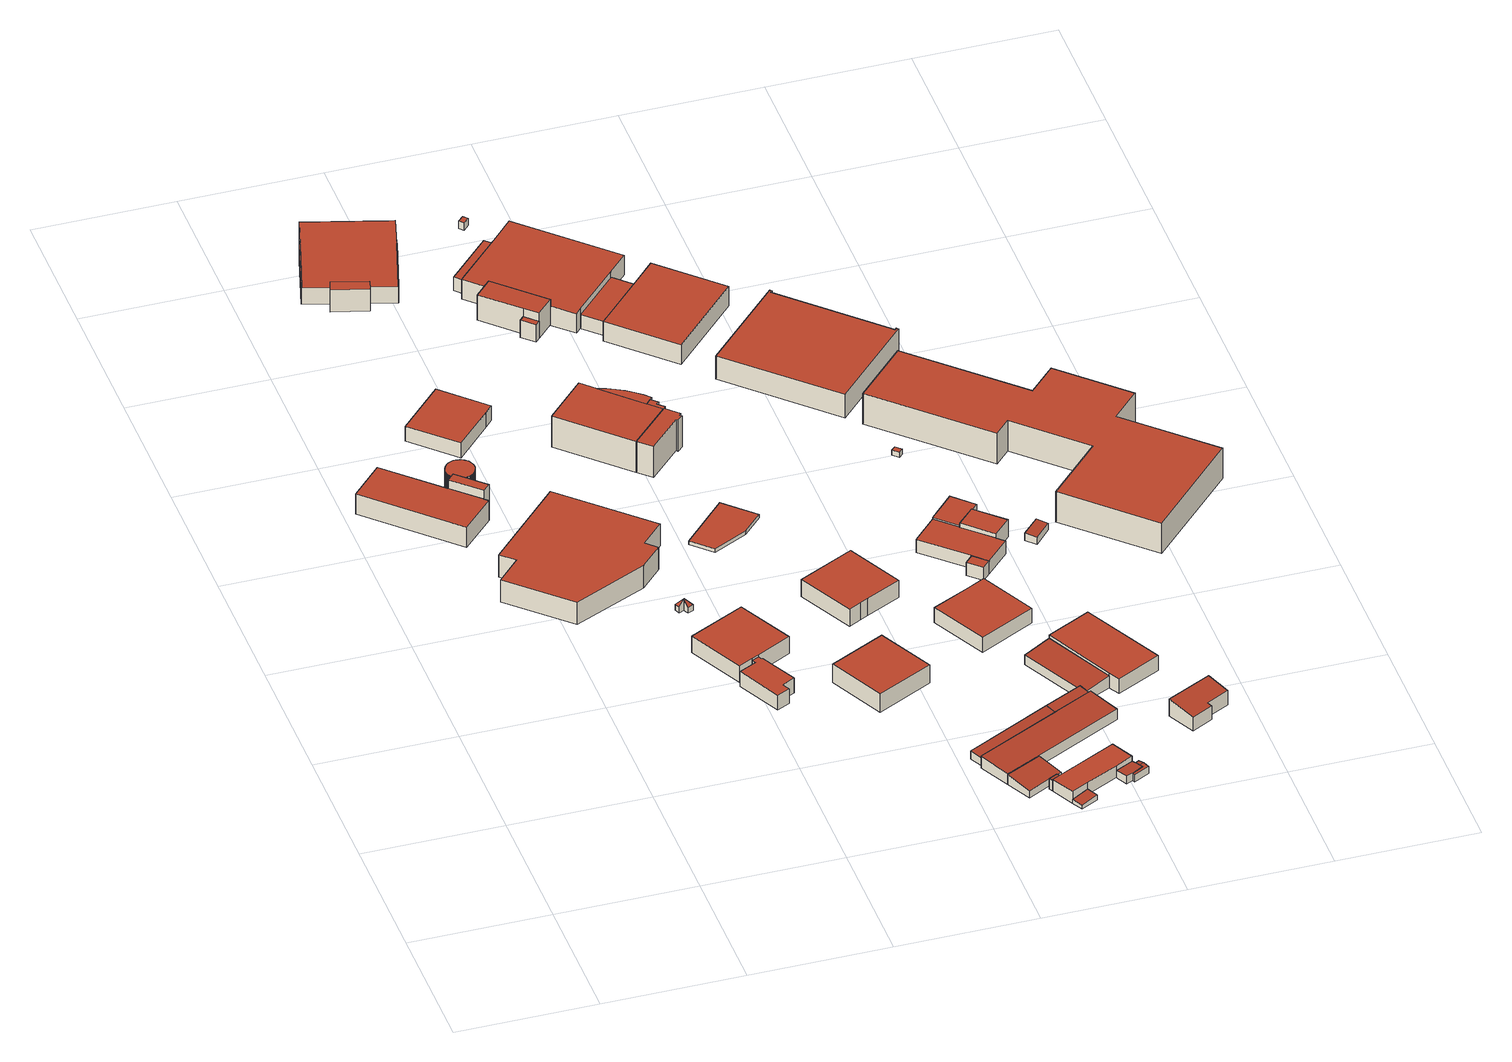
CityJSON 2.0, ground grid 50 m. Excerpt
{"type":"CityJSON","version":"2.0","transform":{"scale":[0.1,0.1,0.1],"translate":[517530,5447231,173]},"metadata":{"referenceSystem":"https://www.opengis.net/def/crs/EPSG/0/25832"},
"CityObjects":{
"building1":{"type":"Building","attributes":{"Gemeindeschluessel":"08125027","Geometrietyp2DReferenz":"3000","function":"31001_2112"},"address":[{"country":"Germany","locality":"Erlenbach","thoroughfareName":"Werner-Heisenberg-Straße"}],"children":["building1-1","building1-2"]},
"building1-1":{"type":"BuildingPart","attributes":{"roofType":"1000","measuredHeight":8.05},"parents":["building1"],"geometry":[{"type":"Solid","lod":"2","boundaries":[[[[0,1,2,3]],[[4,5,6,7]],[[6,5,8,9,2,1]],[[3,10,11,4,7,0]],[[11,8,5,4]],[[10,9,8,11]],[[3,2,9,10]],[[1,0,7,6]]]],"semantics":{"surfaces":[{"type":"WallSurface"},{"type":"GroundSurface"},{"type":"RoofSurface"},{"type":"ClosureSurface"}],"values":[[0,0,1,2,0,0,0,3]]}}]},
"building1-2":{"type":"BuildingPart","attributes":{"roofType":"1000","measuredHeight":11.57},"parents":["building1"],"geometry":[{"type":"Solid","lod":"2","boundaries":[[[[7,6,12]],[[13,14,15,16]],[[13,16,17,12]],[[16,15,1,17]],[[12,6,14,13]],[[1,0,17]],[[15,14,6,1]],[[7,12,17,0]],[[1,6,7,0]]]],"semantics":{"surfaces":[{"type":"WallSurface"},{"type":"RoofSurface"},{"type":"GroundSurface"},{"type":"ClosureSurface"}],"values":[[0,0,1,0,0,0,2,0,3]]}}]},
"building2":{"type":"Building","attributes":{"Gemeindeschluessel":"08125027","Geometrietyp2DReferenz":"3000","function":"51003_1201","roofType":"1000","measuredHeight":9.34},"address":[{"country":"Germany","locality":"Erlenbach"}],"geometry":[{"type":"Solid","lod":"2","boundaries":[[[[18,19,20,21]],[[22,23,24,25]],[[26,27,28,29]],[[25,24,30,31]],[[32,33,34,35]],[[36,37,38,39]],[[40,41,42,43]],[[43,44,45,46,47,48,49,50,51,52,32,35,53,54,36,39,26,29,55,56,57,58,59,60,61,62,63,64,65,66,67,18,21,68,69,70,22,25,31,71,72,73,74,75,76,77,78,79,80,81,82,83,84,85,86,87,88,89,90,91,92,93,94,95,96,97,98,99,100,101,102,40]],[[53,103,104,54]],[[98,105,106,99]],[[87,107,108,88]],[[21,20,109,68]],[[81,110,111,82]],[[74,112,113,75]],[[49,114,115,50]],[[60,116,117,61]],[[57,118,119,58]],[[86,120,107,87]],[[77,121,122,78]],[[68,109,123,69]],[[54,104,37,36]],[[102,124,41,40]],[[31,30,125,71]],[[73,126,112,74]],[[67,127,19,18]],[[43,42,128,44]],[[79,129,130,80]],[[97,131,105,98]],[[50,115,132,51]],[[64,133,134,65]],[[89,135,136,90]],[[92,137,138,93]],[[52,139,33,32]],[[56,140,118,57]],[[65,134,141,66]],[[75,113,142,76]],[[83,143,144,84]],[[62,145,146,63]],[[90,136,147,91]],[[63,146,133,64]],[[35,34,103,53]],[[46,148,149,47]],[[47,149,150,48]],[[76,142,121,77]],[[69,123,151,70]],[[82,111,143,83]],[[94,152,153,95]],[[71,125,154,72]],[[66,141,127,67]],[[59,155,116,60]],[[72,154,126,73]],[[96,156,131,97]],[[93,138,152,94]],[[44,128,157,45]],[[88,108,135,89]],[[158,159,106,105,131,156,153,152,138,137,147,136,135,108,107,120,160,144,143,111,110,130,129,122,121,142,113,112,126,154,125,30,24,23,151,123,109,20,19,127,141,134,133,146,145,117,116,155,119,118,140,161,28,27,38,37,104,103,34,33,139,132,115,114,150,149,148,157,128,42,41,124]],[[55,161,140,56]],[[39,38,27,26]],[[78,122,129,79]],[[99,106,159,100]],[[100,159,158,101]],[[85,160,120,86]],[[95,153,156,96]],[[80,130,110,81]],[[101,158,124,102]],[[70,151,23,22]],[[91,147,137,92]],[[51,132,139,52]],[[48,150,114,49]],[[45,157,148,46]],[[29,28,161,55]],[[61,117,145,62]],[[58,119,155,59]],[[84,144,160,85]]]],"semantics":{"surfaces":[{"type":"WallSurface"},{"type":"RoofSurface"},{"type":"GroundSurface"}],"values":[[0,0,0,0,0,0,0,1,0,0,0,0,0,0,0,0,0,0,0,0,0,0,0,0,0,0,0,0,0,0,0,0,0,0,0,0,0,0,0,0,0,0,0,0,0,0,0,0,0,0,0,0,0,0,0,2,0,0,0,0,0,0,0,0,0,0,0,0,0,0,0,0,0,0]]}}]},
"building3":{"type":"Building","attributes":{"Gemeindeschluessel":"08125027","Geometrietyp2DReferenz":"3000","function":"31001_2461","roofType":"9999","measuredHeight":9},"address":[{"country":"Germany","locality":"Erlenbach","thoroughfareName":"Werner-Heisenberg-Straße"}],"geometry":[{"type":"Solid","lod":"2","boundaries":[[[[162,163,164,165,166,167,168,169,170]],[[168,171,172,169]],[[167,173,171,168]],[[166,174,173,167]],[[165,175,174,166]],[[164,176,175,165]],[[163,177,176,164]],[[162,178,177,163]],[[170,179,178,162]],[[169,172,179,170]],[[171,173,174,175,176,177,178,179,172]]]],"semantics":{"surfaces":[{"type":"RoofSurface"},{"type":"WallSurface"},{"type":"GroundSurface"}],"values":[[0,1,1,1,1,1,1,1,1,1,2]]}}]},
"building4":{"type":"Building","attributes":{"Gemeindeschluessel":"08125027","Geometrietyp2DReferenz":"3000","function":"31001_2140","roofType":"9999","measuredHeight":6},"address":[{"country":"Germany","locality":"Erlenbach","thoroughfareName":"Georg-Ohm-Straße"}],"geometry":[{"type":"Solid","lod":"2","boundaries":[[[[180,181,182,183,184]],[[182,185,186,183]],[[181,187,185,182]],[[180,188,187,181]],[[184,189,188,180]],[[183,186,189,184]],[[185,187,188,189,186]]]],"semantics":{"surfaces":[{"type":"RoofSurface"},{"type":"WallSurface"},{"type":"GroundSurface"}],"values":[[0,1,1,1,1,1,2]]}}]},
"building5":{"type":"Building","attributes":{"Gemeindeschluessel":"08125027","Geometrietyp2DReferenz":"3000","function":"31001_2112","roofType":"9999","measuredHeight":6},"address":[{"country":"Germany","locality":"Erlenbach","thoroughfareName":"Georg-Ohm-Straße"}],"geometry":[{"type":"Solid","lod":"2","boundaries":[[[[190,191,192,193,194,195,196,197,198,199,200]],[[198,201,202,199]],[[197,203,201,198]],[[196,204,203,197]],[[195,205,204,196]],[[194,206,205,195]],[[193,207,206,194]],[[192,208,207,193]],[[191,209,208,192]],[[190,210,209,191]],[[200,211,210,190]],[[199,202,211,200]],[[201,203,204,205,206,207,208,209,210,211,202]]]],"semantics":{"surfaces":[{"type":"RoofSurface"},{"type":"WallSurface"},{"type":"GroundSurface"}],"values":[[0,1,1,1,1,1,1,1,1,1,1,1,2]]}}]},
"building6":{"type":"Building","attributes":{"Gemeindeschluessel":"08125027","Geometrietyp2DReferenz":"3000","function":"31001_2723","roofType":"5000","measuredHeight":4.53},"address":[{"country":"Germany","locality":"Erlenbach","thoroughfareName":"Georg-Ohm-Straße"}],"geometry":[{"type":"Solid","lod":"2","boundaries":[[[[212,213,214]],[[212,215,216,217]],[[217,213,212]],[[218,219,220,221]],[[214,213,222,223]],[[222,213,217,218,221]],[[223,222,221]],[[215,224,225,220,219,216]],[[223,225,224,214]],[[214,224,215,212]],[[217,216,219,218]],[[221,220,225,223]]]],"semantics":{"surfaces":[{"type":"RoofSurface"},{"type":"WallSurface"},{"type":"GroundSurface"}],"values":[[0,1,0,1,0,0,1,2,1,1,1,1]]}}]},
"building7":{"type":"Building","attributes":{"Gemeindeschluessel":"08125027","Geometrietyp2DReferenz":"3000","function":"31001_3065","roofType":"1000","measuredHeight":6.86},"address":[{"country":"Germany","locality":"Erlenbach","thoroughfareName":"Georg-Ohm-Straße"}],"geometry":[{"type":"Solid","lod":"2","boundaries":[[[[226,227,228,229]],[[230,231,227,226]],[[232,233,231,230]],[[234,228,227,231,233,235]],[[236,235,233,232]],[[237,234,235,236]],[[230,226,229,237,236,232]],[[229,228,234,237]]]],"semantics":{"surfaces":[{"type":"WallSurface"},{"type":"GroundSurface"},{"type":"RoofSurface"}],"values":[[0,0,0,1,0,0,2,0]]}}]},
"building8":{"type":"Building","attributes":{"Gemeindeschluessel":"08125027","Geometrietyp2DReferenz":"3000","function":"31001_2140"},"address":[{"country":"Germany","locality":"Erlenbach","thoroughfareNumber":"9","thoroughfareName":"Georg-Ohm-Straße"}],"children":["building8-1","building8-2","building8-3","building8-4"]},
"building8-1":{"type":"BuildingPart","attributes":{"roofType":"1000","measuredHeight":6.63},"parents":["building8"],"geometry":[{"type":"Solid","lod":"2","boundaries":[[[[238,239,240,241]],[[242,243,244,245]],[[246,247,248,249]],[[249,248,250,251]],[[249,251,242,245,238,241,252,246]],[[240,239,244,243,250,248,247,253]],[[252,253,247,246]],[[243,242,251,250]],[[253,252,241,240]],[[239,238,245,244]]]],"semantics":{"surfaces":[{"type":"WallSurface"},{"type":"RoofSurface"},{"type":"GroundSurface"},{"type":"ClosureSurface"}],"values":[[0,0,0,0,1,2,0,3,3,3]]}}]},
"building8-2":{"type":"BuildingPart","attributes":{"roofType":"1000","measuredHeight":6.77},"parents":["building8"],"geometry":[{"type":"MultiSurface","lod":"2","boundaries":[[[254,255,240,253]],[[256,240,255,257]],[[258,254,253,252,259]],[[257,258,259,256]],[[257,255,254,258]],[[241,256,259,252]],[[253,240,241,252]]],"semantics":{"surfaces":[{"type":"GroundSurface"},{"type":"WallSurface"},{"type":"RoofSurface"},{"type":"ClosureSurface"}],"values":[0,1,1,2,1,1,3]}}]},
"building8-3":{"type":"BuildingPart","attributes":{"roofType":"1000","measuredHeight":9.08},"parents":["building8"],"geometry":[{"type":"Solid","lod":"2","boundaries":[[[[260,244,261,262]],[[261,244,239,263]],[[262,261,263,264]],[[239,238,265]],[[264,263,239,265]],[[245,244,260]],[[260,262,264,265]],[[245,260,265,238]],[[239,244,245,238]]]],"semantics":{"surfaces":[{"type":"WallSurface"},{"type":"GroundSurface"},{"type":"RoofSurface"},{"type":"ClosureSurface"}],"values":[[0,1,0,0,0,0,2,0,3]]}}]},
"building8-4":{"type":"BuildingPart","attributes":{"roofType":"1000","measuredHeight":6.82},"parents":["building8"],"geometry":[{"type":"MultiSurface","lod":"2","boundaries":[[[266,267,268,269]],[[270,266,269,271]],[[270,251,250,267,266]],[[267,250,243,268]],[[269,268,243,271]],[[251,270,271,242]],[[243,250,251,242]]],"semantics":{"surfaces":[{"type":"WallSurface"},{"type":"RoofSurface"},{"type":"GroundSurface"},{"type":"ClosureSurface"}],"values":[0,1,0,2,0,0,3]}}]},
"building9":{"type":"Building","attributes":{"Gemeindeschluessel":"08125027","Geometrietyp2DReferenz":"3000","function":"31001_3065","roofType":"1000","measuredHeight":7.39},"address":[{"country":"Germany","locality":"Erlenbach","thoroughfareName":"Georg-Ohm-Straße"}],"geometry":[{"type":"Solid","lod":"2","boundaries":[[[[272,273,274,275]],[[276,272,275,277]],[[278,274,273,279]],[[279,273,272,276]],[[279,276,277,278]],[[277,275,274,278]]]],"semantics":{"surfaces":[{"type":"GroundSurface"},{"type":"WallSurface"},{"type":"RoofSurface"}],"values":[[0,1,1,1,2,1]]}}]},
"building10":{"type":"Building","attributes":{"Gemeindeschluessel":"08125027","Geometrietyp2DReferenz":"3000","function":"31001_2020"},"address":[{"country":"Germany","locality":"Erlenbach","thoroughfareNumber":"6","thoroughfareName":"Georg-Ohm-Straße"}],"children":["building10-1","building10-2","building10-3","building10-4"]},
"building10-1":{"type":"BuildingPart","attributes":{"roofType":"1000","measuredHeight":12.73},"parents":["building10"],"geometry":[{"type":"Solid","lod":"2","boundaries":[[[[280,281,282,283]],[[283,284,285,286,287,288,289,290,280]],[[285,291,292,286]],[[289,293,294,290]],[[293,295,296,292,291,297,282,281,294]],[[290,294,281,280]],[[286,292,296,287]],[[287,296,295,288]],[[288,295,293,289]],[[297,284,283,282]],[[284,297,291,285]]]],"semantics":{"surfaces":[{"type":"WallSurface"},{"type":"RoofSurface"},{"type":"GroundSurface"},{"type":"ClosureSurface"}],"values":[[0,1,0,0,2,0,0,0,0,3,3]]}}]},
"building10-2":{"type":"BuildingPart","attributes":{"roofType":"1000","measuredHeight":12.75},"parents":["building10"],"geometry":[{"type":"Solid","lod":"2","boundaries":[[[[298,299,300,301]],[[300,299,282,297,302,303]],[[283,298,301,304,305]],[[283,282,299,298]],[[301,300,303,304]],[[284,283,305]],[[282,283,284,297]],[[302,297,284,305]],[[302,305,304,303]]]],"semantics":{"surfaces":[{"type":"WallSurface"},{"type":"GroundSurface"},{"type":"RoofSurface"},{"type":"ClosureSurface"}],"values":[[0,1,2,0,0,0,3,3,3]]}}]},
"building10-3":{"type":"BuildingPart","attributes":{"roofType":"1000","measuredHeight":12.76},"parents":["building10"],"geometry":[{"type":"Solid","lod":"2","boundaries":[[[[306,307,308,309,310,311,312,304]],[[306,313,314,307]],[[308,315,316,309]],[[309,316,317,310]],[[304,303,313,306]],[[311,318,319,312]],[[310,317,318,311]],[[318,317,316,315,314,313,303,302,319]],[[307,314,315,308]],[[305,304,312]],[[303,304,305,302]],[[319,302,305,312]]]],"semantics":{"surfaces":[{"type":"RoofSurface"},{"type":"WallSurface"},{"type":"GroundSurface"},{"type":"ClosureSurface"}],"values":[[0,1,1,1,1,1,1,2,1,1,3,3]]}}]},
"building10-4":{"type":"BuildingPart","attributes":{"roofType":"1000","measuredHeight":12.73},"parents":["building10"],"geometry":[{"type":"Solid","lod":"2","boundaries":[[[[320,321,322,323]],[[324,325,291,285]],[[312,319,321,320]],[[323,322,325,324]],[[320,323,324,285,284,305,312]],[[297,291,325,322,321,319,302]],[[285,291,297,284]],[[305,284,297,302]],[[312,305,302,319]]]],"semantics":{"surfaces":[{"type":"WallSurface"},{"type":"RoofSurface"},{"type":"GroundSurface"},{"type":"ClosureSurface"}],"values":[[0,0,0,0,1,2,3,3,3]]}}]},
"building11":{"type":"Building","attributes":{"Gemeindeschluessel":"08125027","Geometrietyp2DReferenz":"3000","function":"31001_2463","roofType":"1000","measuredHeight":1.47},"address":[{"country":"Germany","locality":"Erlenbach","thoroughfareName":"Georg-Ohm-Straße"}],"geometry":[{"type":"Solid","lod":"2","boundaries":[[[[326,327,328,329]],[[330,331,332,333]],[[329,328,334,335]],[[334,328,327,332,331]],[[326,329,335,330,333]],[[335,334,331,330]],[[333,332,327,326]]]],"semantics":{"surfaces":[{"type":"WallSurface"},{"type":"GroundSurface"},{"type":"RoofSurface"}],"values":[[0,0,0,1,2,0,0]]}}]},
"building12":{"type":"Building","attributes":{"Gemeindeschluessel":"08125027","Geometrietyp2DReferenz":"3000","function":"31001_2020"},"address":[{"country":"Germany","locality":"Erlenbach","thoroughfareNumber":"11","thoroughfareName":"Georg-Ohm-Straße"}],"children":["building12-1","building12-2"]},
"building12-1":{"type":"BuildingPart","attributes":{"roofType":"1000","measuredHeight":6.92},"parents":["building12"],"geometry":[{"type":"Solid","lod":"2","boundaries":[[[[336,337,338,339]],[[337,340,341,338]],[[336,342,340,337]],[[340,342,343,341]],[[338,341,343,339]],[[342,336,339,343]]]],"semantics":{"surfaces":[{"type":"RoofSurface"},{"type":"WallSurface"},{"type":"GroundSurface"},{"type":"ClosureSurface"}],"values":[[0,1,1,2,1,3]]}}]},
"building12-2":{"type":"BuildingPart","attributes":{"roofType":"1000","measuredHeight":10.25},"parents":["building12"],"geometry":[{"type":"Solid","lod":"2","boundaries":[[[[344,339,343,345,346]],[[347,348,349,350]],[[351,352,353,354]],[[351,354,355,344,346,347,350]],[[345,343,342,353,352,349,348]],[[354,353,342,336,355]],[[346,345,348,347]],[[350,349,352,351]],[[339,344,355,336]],[[342,343,339,336]]]],"semantics":{"surfaces":[{"type":"WallSurface"},{"type":"RoofSurface"},{"type":"GroundSurface"},{"type":"ClosureSurface"}],"values":[[0,0,0,1,2,0,0,0,0,3]]}}]},
"building13":{"type":"Building","attributes":{"Gemeindeschluessel":"08125027","Geometrietyp2DReferenz":"3000","function":"31001_3065","roofType":"1000","measuredHeight":6.9},"address":[{"country":"Germany","locality":"Erlenbach","thoroughfareNumber":"27","thoroughfareName":"Georg-Ohm-Straße"}],"geometry":[{"type":"Solid","lod":"2","boundaries":[[[[356,357,358,359]],[[360,361,362,363]],[[359,358,364,365]],[[363,362,366,367]],[[359,365,360,363,367,356]],[[362,361,364,358,357,366]],[[367,366,357,356]],[[365,364,361,360]]]],"semantics":{"surfaces":[{"type":"WallSurface"},{"type":"RoofSurface"},{"type":"GroundSurface"}],"values":[[0,0,0,0,1,2,0,0]]}}]},
"building14":{"type":"Building","attributes":{"Gemeindeschluessel":"08125027","Geometrietyp2DReferenz":"3000","function":"51009_1610","roofType":"2100","measuredHeight":3.39},"address":[{"country":"Germany","locality":"Erlenbach"}],"geometry":[{"type":"Solid","lod":"2","boundaries":[[[[368,369,370,371]],[[369,372,373,370]],[[371,374,375,368]],[[370,373,374,371]],[[368,375,372,369]],[[372,375,374,373]]]],"semantics":{"surfaces":[{"type":"RoofSurface"},{"type":"WallSurface"},{"type":"GroundSurface"}],"values":[[0,1,1,1,1,2]]}}]},
"building15":{"type":"Building","attributes":{"Gemeindeschluessel":"08125027","Geometrietyp2DReferenz":"3000","function":"31001_2523","roofType":"9999","measuredHeight":3},"address":[{"country":"Germany","locality":"Erlenbach","thoroughfareName":"Georg-Ohm-Straße"}],"geometry":[{"type":"Solid","lod":"2","boundaries":[[[[376,377,378,379]],[[377,380,381,378]],[[376,382,380,377]],[[379,383,382,376]],[[378,381,383,379]],[[380,382,383,381]]]],"semantics":{"surfaces":[{"type":"RoofSurface"},{"type":"WallSurface"},{"type":"GroundSurface"}],"values":[[0,1,1,1,1,2]]}}]},
"building16":{"type":"Building","attributes":{"Gemeindeschluessel":"08125027","Geometrietyp2DReferenz":"3000","function":"31001_2729"},"address":[{"country":"Germany","locality":"Erlenbach","thoroughfareName":"Straßenäcker"}],"children":["building16-1","building16-2","building16-3"]},
"building16-1":{"type":"BuildingPart","attributes":{"roofType":"2100","measuredHeight":4.89},"parents":["building16"],"geometry":[{"type":"Solid","lod":"2","boundaries":[[[[384,371,385,386,387]],[[388,389,390,391,392]],[[393,386,385,390,389,394]],[[392,384,387,395,396,388]],[[396,397,394,389,388]],[[387,386,393,398,395]],[[371,384,392,391]],[[390,385,371,391]],[[397,396,395,398]],[[393,394,397,398]]]],"semantics":{"surfaces":[{"type":"WallSurface"},{"type":"GroundSurface"},{"type":"RoofSurface"},{"type":"ClosureSurface"}],"values":[[0,0,1,2,0,0,0,3,0,3]]}}]},
"building16-2":{"type":"BuildingPart","attributes":{"roofType":"2100","measuredHeight":3.99},"parents":["building16"],"geometry":[{"type":"Solid","lod":"2","boundaries":[[[[399,400,401,402,397,398,403]],[[399,404,405,400]],[[394,406,407,405,404,408,393]],[[400,405,407,401]],[[402,406,394,397]],[[398,393,408,403]],[[401,407,406,402]],[[403,408,404,399]],[[394,393,398,397]]]],"semantics":{"surfaces":[{"type":"RoofSurface"},{"type":"WallSurface"},{"type":"GroundSurface"},{"type":"ClosureSurface"}],"values":[[0,1,2,1,1,1,1,1,3]]}}]},
"building16-3":{"type":"BuildingPart","attributes":{"roofType":"2100","measuredHeight":4.25},"parents":["building16"],"geometry":[{"type":"Solid","lod":"2","boundaries":[[[[391,390,409,410]],[[410,409,411,412]],[[391,410,412,413,368,371]],[[414,411,409,390,385,415]],[[413,414,415,368]],[[412,411,414,413]],[[368,415,385,371]],[[390,391,371,385]]]],"semantics":{"surfaces":[{"type":"WallSurface"},{"type":"RoofSurface"},{"type":"GroundSurface"},{"type":"ClosureSurface"}],"values":[[0,0,1,2,0,0,0,3]]}}]},
"building17":{"type":"Building","attributes":{"Gemeindeschluessel":"08125027","Geometrietyp2DReferenz":"3000","function":"31001_2112"},"address":[{"country":"Germany","locality":"Erlenbach","thoroughfareName":"Georg-Ohm-Straße"}],"children":["building17-1","building17-2"]},
"building17-1":{"type":"BuildingPart","attributes":{"roofType":"1000","measuredHeight":7.95},"parents":["building17"],"geometry":[{"type":"Solid","lod":"2","boundaries":[[[[416,417,418,419]],[[419,418,420,421]],[[422,423,416,419,421,424,425,426,427,428,429,430]],[[422,431,432,423]],[[426,433,434,427]],[[424,435,436,425]],[[437,438,434,433,436,435,420,418,417,432,431,439]],[[423,432,417,416]],[[440,439,430]],[[427,434,438,428]],[[430,439,431,422]],[[428,438,437,441,429]],[[421,420,435,424]],[[425,436,433,426]],[[440,430,429,441]],[[437,439,440,441]]]],"semantics":{"surfaces":[{"type":"WallSurface"},{"type":"RoofSurface"},{"type":"GroundSurface"},{"type":"ClosureSurface"}],"values":[[0,0,1,0,0,0,2,0,0,0,0,0,0,0,0,3]]}}]},
"building17-2":{"type":"BuildingPart","attributes":{"roofType":"1000","measuredHeight":5.52},"parents":["building17"],"geometry":[{"type":"Solid","lod":"2","boundaries":[[[[442,443,439,440]],[[441,437,444,445]],[[445,444,443,442]],[[443,444,437,439]],[[445,442,440,441]],[[437,441,440,439]]]],"semantics":{"surfaces":[{"type":"WallSurface"},{"type":"GroundSurface"},{"type":"RoofSurface"},{"type":"ClosureSurface"}],"values":[[0,0,0,1,2,3]]}}]},
"building18":{"type":"Building","attributes":{"Gemeindeschluessel":"08125027","Geometrietyp2DReferenz":"3000","function":"31001_1222"},"address":[{"country":"Germany","locality":"Erlenbach","thoroughfareNumber":"1","thoroughfareName":"Straßenäcker"}],"children":["building18-1","building18-2","building18-3","building18-4","building18-5"]},
"building18-1":{"type":"BuildingPart","attributes":{"roofType":"2100","measuredHeight":2.15},"parents":["building18"],"geometry":[{"type":"Solid","lod":"2","boundaries":[[[[446,447,448,449]],[[446,450,451,447]],[[451,450,452,453]],[[447,451,453,448]],[[448,453,452,449]],[[450,446,449,452]]]],"semantics":{"surfaces":[{"type":"RoofSurface"},{"type":"WallSurface"},{"type":"GroundSurface"},{"type":"ClosureSurface"}],"values":[[0,1,2,1,1,3]]}}]},
"building18-2":{"type":"BuildingPart","attributes":{"roofType":"1000","measuredHeight":4.84},"parents":["building18"],"geometry":[{"type":"Solid","lod":"2","boundaries":[[[[454,455,456,457,458]],[[459,460,461,462,454,458,463]],[[461,449,452,464,465,462]],[[456,464,452,450,466,467,457]],[[458,457,467,468,463]],[[459,469,466,450,446,460]],[[449,461,460,446]],[[450,452,449,446]],[[455,454,462,465]],[[464,456,455,465]],[[469,459,463,468]],[[467,466,469,468]]]],"semantics":{"surfaces":[{"type":"WallSurface"},{"type":"RoofSurface"},{"type":"GroundSurface"},{"type":"ClosureSurface"}],"values":[[0,1,0,2,0,0,0,3,0,3,0,3]]}}]},
"building18-3":{"type":"BuildingPart","attributes":{"roofType":"2100","measuredHeight":4.42},"parents":["building18"],"geometry":[{"type":"Solid","lod":"2","boundaries":[[[[470,471,467,466,472]],[[473,470,472,474]],[[468,475,473,474,469]],[[475,471,470,473]],[[474,472,466,469]],[[468,467,471,475]],[[467,468,469,466]]]],"semantics":{"surfaces":[{"type":"GroundSurface"},{"type":"WallSurface"},{"type":"RoofSurface"},{"type":"ClosureSurface"}],"values":[[0,1,2,1,1,1,3]]}}]},
"building18-4":{"type":"BuildingPart","attributes":{"roofType":"2100","measuredHeight":3.22},"parents":["building18"],"geometry":[{"type":"Solid","lod":"2","boundaries":[[[[465,464,476,477]],[[478,479,480,476,464,456]],[[481,482,478,456,455]],[[477,483,484,481,455,465]],[[477,476,480,485,483]],[[486,484,483,485]],[[480,479,486,485]],[[482,481,484,486]],[[479,478,482,486]],[[464,465,455,456]]]],"semantics":{"surfaces":[{"type":"WallSurface"},{"type":"GroundSurface"},{"type":"RoofSurface"},{"type":"ClosureSurface"}],"values":[[0,1,0,2,0,0,3,0,3,3]]}}]},
"building18-5":{"type":"BuildingPart","attributes":{"roofType":"5000","measuredHeight":3.29},"parents":["building18"],"geometry":[{"type":"Solid","lod":"2","boundaries":[[[[487,488,489]],[[490,486,485,491,489,488]],[[491,492,493,489]],[[486,490,482]],[[489,493,494,487]],[[485,480,492,491]],[[480,479,478,494,493,492]],[[488,487,482,490]],[[487,494,478,482]],[[478,479,486,482]],[[480,485,486,479]]]],"semantics":{"surfaces":[{"type":"WallSurface"},{"type":"RoofSurface"},{"type":"GroundSurface"},{"type":"ClosureSurface"}],"values":[[0,1,0,0,0,0,2,1,0,3,3]]}}]},
"building19":{"type":"Building","attributes":{"Gemeindeschluessel":"08125027","Geometrietyp2DReferenz":"3000","function":"31001_3065","roofType":"9999","measuredHeight":6},"address":[{"country":"Germany","locality":"Erlenbach","thoroughfareName":"Georg-Ohm-Straße"}],"geometry":[{"type":"Solid","lod":"2","boundaries":[[[[495,496,497,498,499]],[[497,500,501,498]],[[496,502,500,497]],[[495,503,502,496]],[[499,504,503,495]],[[498,501,504,499]],[[500,502,503,504,501]]]],"semantics":{"surfaces":[{"type":"RoofSurface"},{"type":"WallSurface"},{"type":"GroundSurface"}],"values":[[0,1,1,1,1,1,2]]}}]},
"building20":{"type":"Building","attributes":{"Gemeindeschluessel":"08125027","Geometrietyp2DReferenz":"3000","function":"31001_2140"},"address":[{"country":"Germany","locality":"Erlenbach","thoroughfareNumber":"13","thoroughfareName":"Georg-Ohm-Straße"}],"children":["building20-1","building20-2"]},
"building20-1":{"type":"BuildingPart","attributes":{"roofType":"1000","measuredHeight":5.77},"parents":["building20"],"geometry":[{"type":"Solid","lod":"2","boundaries":[[[[505,506,507,508]],[[507,433,436,508]],[[509,510,436,433]],[[508,436,510,505]],[[506,509,433,507]],[[509,506,505,510]]]],"semantics":{"surfaces":[{"type":"RoofSurface"},{"type":"WallSurface"},{"type":"GroundSurface"},{"type":"ClosureSurface"}],"values":[[0,1,2,1,1,3]]}}]},
"building20-2":{"type":"BuildingPart","attributes":{"roofType":"1000","measuredHeight":7.92},"parents":["building20"],"geometry":[{"type":"Solid","lod":"2","boundaries":[[[[511,512,513,514]],[[515,516,511,514,517,518]],[[505,510,516]],[[509,506,515]],[[514,513,519,517]],[[518,520,509,515]],[[516,510,512,511]],[[517,519,520,518]],[[513,512,510,509,520,519]],[[505,516,515,506]],[[509,510,505,506]]]],"semantics":{"surfaces":[{"type":"WallSurface"},{"type":"RoofSurface"},{"type":"GroundSurface"},{"type":"ClosureSurface"}],"values":[[0,1,0,0,0,0,0,0,2,0,3]]}}]},
"building21":{"type":"Building","attributes":{"Gemeindeschluessel":"08125027","Geometrietyp2DReferenz":"3000","function":"51009_1610","roofType":"2100","measuredHeight":4.92},"address":[{"country":"Germany","locality":"Erlenbach"}],"geometry":[{"type":"Solid","lod":"2","boundaries":[[[[521,522,523,524]],[[525,526,527,528]],[[528,527,529,530]],[[531,532,522,521]],[[530,529,532,531]],[[524,523,526,525]],[[525,528,530,531,521,524]],[[532,529,527,526,523,522]]]],"semantics":{"surfaces":[{"type":"WallSurface"},{"type":"RoofSurface"},{"type":"GroundSurface"}],"values":[[0,0,0,0,0,0,1,2]]}}]},
"building22":{"type":"Building","attributes":{"Gemeindeschluessel":"08125027","Geometrietyp2DReferenz":"3000","function":"31001_2140"},"address":[{"country":"Germany","locality":"Erlenbach","thoroughfareName":"Georg-Ohm-Straße"}],"children":["building22-1","building22-2","building22-3"]},
"building22-1":{"type":"BuildingPart","attributes":{"roofType":"1000","measuredHeight":5.35},"parents":["building22"],"geometry":[{"type":"Solid","lod":"2","boundaries":[[[[533,534,535,536]],[[536,535,537,538]],[[536,538,539,540,541,542,543,533]],[[540,544,545,541]],[[539,546,544,540]],[[542,547,548,543]],[[547,545,544,546,537,535,534,548]],[[541,545,547,542]],[[546,539,538,537]],[[534,533,543,548]]]],"semantics":{"surfaces":[{"type":"WallSurface"},{"type":"RoofSurface"},{"type":"GroundSurface"},{"type":"ClosureSurface"}],"values":[[0,0,1,0,0,0,2,0,3,3]]}}]},
"building22-2":{"type":"BuildingPart","attributes":{"roofType":"1000","measuredHeight":5.36},"parents":["building22"],"geometry":[{"type":"Solid","lod":"2","boundaries":[[[[543,548,549,550]],[[551,549,548,534]],[[550,552,533,543]],[[552,551,534,533]],[[550,549,551,552]],[[534,548,543,533]]]],"semantics":{"surfaces":[{"type":"WallSurface"},{"type":"GroundSurface"},{"type":"RoofSurface"},{"type":"ClosureSurface"}],"values":[[0,1,2,0,0,3]]}}]},
"building22-3":{"type":"BuildingPart","attributes":{"roofType":"1000","measuredHeight":7.03},"parents":["building22"],"geometry":[{"type":"Solid","lod":"2","boundaries":[[[[553,538,537,554,555]],[[544,556,554,537,546]],[[555,554,556,557]],[[557,556,544,558]],[[558,544,546,539,559]],[[555,557,558,559,553]],[[538,553,559,539]],[[546,537,538,539]]]],"semantics":{"surfaces":[{"type":"WallSurface"},{"type":"GroundSurface"},{"type":"RoofSurface"},{"type":"ClosureSurface"}],"values":[[0,1,0,0,0,2,0,3]]}}]},
"building23":{"type":"Building","attributes":{"Gemeindeschluessel":"08125027","Geometrietyp2DReferenz":"3000","function":"31001_2020","roofType":"1000","measuredHeight":6},"address":[{"country":"Germany","locality":"Erlenbach","thoroughfareNumber":"23","thoroughfareName":"Georg-Ohm-Straße"}],"geometry":[{"type":"Solid","lod":"2","boundaries":[[[[560,561,562,563]],[[562,561,556,544,545]],[[564,556,561,560]],[[563,562,545,565]],[[566,544,556,564]],[[564,560,563,565,566]],[[565,545,544,566]]]],"semantics":{"surfaces":[{"type":"WallSurface"},{"type":"GroundSurface"},{"type":"RoofSurface"}],"values":[[0,1,0,0,0,2,0]]}}]},
"building24":{"type":"Building","attributes":{"Gemeindeschluessel":"08125027","Geometrietyp2DReferenz":"3000","function":"31001_2729","roofType":"1000","measuredHeight":6.1},"address":[{"country":"Germany","locality":"Erlenbach","thoroughfareName":"Straßenäcker"}],"geometry":[{"type":"Solid","lod":"2","boundaries":[[[[567,568,569,570,571]],[[568,572,529,569]],[[570,527,573,571]],[[569,529,527,570]],[[567,574,572,568]],[[529,572,574,573,527]],[[571,573,574,567]]]],"semantics":{"surfaces":[{"type":"RoofSurface"},{"type":"WallSurface"},{"type":"GroundSurface"}],"values":[[0,1,1,1,1,2,1]]}}]},
"building25":{"type":"Building","attributes":{"Gemeindeschluessel":"08125027","Geometrietyp2DReferenz":"3000","function":"31001_2523","roofType":"1000","measuredHeight":2.11},"address":[{"country":"Germany","locality":"Erlenbach","thoroughfareName":"Georg-Ohm-Straße"}],"geometry":[{"type":"Solid","lod":"2","boundaries":[[[[575,576,577,578]],[[579,580,575,578]],[[581,582,577,576]],[[578,577,582,579]],[[579,582,581,580]],[[580,581,576,575]]]],"semantics":{"surfaces":[{"type":"WallSurface"},{"type":"RoofSurface"},{"type":"GroundSurface"}],"values":[[0,1,2,0,0,0]]}}]},
"building26":{"type":"Building","attributes":{"Gemeindeschluessel":"08125027","Geometrietyp2DReferenz":"3000","function":"31001_3211","roofType":"1000","measuredHeight":9.57},"address":[{"country":"Germany","locality":"Erlenbach","thoroughfareName":"Georg-Ohm-Straße"}],"geometry":[{"type":"Solid","lod":"2","boundaries":[[[[583,584,585,586]],[[586,585,587,588]],[[589,590,591,592]],[[592,591,584,583]],[[593,594,595,596]],[[588,587,597,598]],[[584,591,590,595,594,597,587,585]],[[596,595,590,589]],[[598,593,596,589,592,583,586,588]],[[598,597,594,593]]]],"semantics":{"surfaces":[{"type":"WallSurface"},{"type":"GroundSurface"},{"type":"RoofSurface"}],"values":[[0,0,0,0,0,0,1,0,2,0]]}}]},
"building27":{"type":"Building","attributes":{"Gemeindeschluessel":"08125027","Geometrietyp2DReferenz":"3000","function":"31001_1010","roofType":"2100","measuredHeight":7.18},"address":[{"country":"Germany","locality":"Erlenbach","thoroughfareNumber":"3","thoroughfareName":"Straßenäcker"}],"geometry":[{"type":"Solid","lod":"2","boundaries":[[[[599,600,601,602]],[[603,604,605,606]],[[607,608,604,603]],[[602,601,609,610]],[[606,605,600,599]],[[610,609,608,607]],[[604,608,609,601,600,605]],[[602,610,607,603,606,599]]]],"semantics":{"surfaces":[{"type":"WallSurface"},{"type":"GroundSurface"},{"type":"RoofSurface"}],"values":[[0,0,0,0,0,0,1,2]]}}]},
"building28":{"type":"Building","attributes":{"Gemeindeschluessel":"08125027","Geometrietyp2DReferenz":"3000","function":"31001_2463","roofType":"2100","measuredHeight":3.06},"address":[{"country":"Germany","locality":"Erlenbach","thoroughfareName":"Georg-Ohm-Straße"}],"geometry":[{"type":"Solid","lod":"2","boundaries":[[[[611,612,613,614]],[[615,616,612,611]],[[615,611,614,617]],[[612,616,618,613]],[[617,618,616,615]],[[614,613,618,617]]]],"semantics":{"surfaces":[{"type":"WallSurface"},{"type":"RoofSurface"},{"type":"GroundSurface"}],"values":[[0,0,1,2,0,0]]}}]},
"building29":{"type":"Building","attributes":{"name":"Josef-Schwarz-Schule","Gemeindeschluessel":"08125027","Geometrietyp2DReferenz":"3000","function":"31001_3021","roofType":"1000","measuredHeight":12.37},"address":[{"country":"Germany","locality":"Erlenbach","thoroughfareNumber":"15","thoroughfareName":"Georg-Ohm-Straße"}],"geometry":[{"type":"Solid","lod":"2","boundaries":[[[[619,620,621,622]],[[623,624,625,626]],[[627,628,629,630]],[[631,632,633,634]],[[635,636,637,638]],[[630,629,636,635]],[[626,625,620,619]],[[638,637,632,631]],[[634,633,624,623]],[[639,640,641,642]],[[632,637,636,629,628,641,640,621,620,625,624,633]],[[622,621,640,639]],[[626,619,622,639,642,627,630,635,638,631,634,623]],[[642,641,628,627]]]],"semantics":{"surfaces":[{"type":"WallSurface"},{"type":"GroundSurface"},{"type":"RoofSurface"}],"values":[[0,0,0,0,0,0,0,0,0,0,1,0,2,0]]}}]}
},
"vertices":[
[305,2069,169],[305,2069,88],[121,2247,88],[121,2247,169],[411,1967,169],[411,1967,88],[399,1979,88],[399,1979,169],[299,1852,88],[10,2132,88],[10,2132,169],[299,1852,169],
[399,1979,204],[424,2005,204],[424,2005,88],[330,2095,88],[330,2095,204],[305,2069,204],
[336,2199,154],[336,2199,61],[334,2195,61],[334,2195,154],[330,2178,154],[330,2178,61],[330,2174,61],[330,2174,154],[389,2224,154],[389,2224,61],[385,2225,61],[385,2225,154],[330,2170,61],[330,2170,154],[412,2213,154],[412,2213,61],[408,2216,61],[408,2216,154],[397,2222,154],[397,2222,61],[393,2223,61],[393,2223,154],[429,2172,154],[429,2172,61],[429,2176,61],[429,2176,154],[429,2180,154],[428,2184,154],[427,2188,154],[426,2192,154],[424,2196,154],[422,2200,154],[420,2204,154],[418,2207,154],[415,2210,154],[405,2218,154],[401,2220,154],[381,2225,154],[376,2225,154],[372,2224,154],[368,2224,154],[364,2223,154],[360,2221,154],[356,2219,154],[353,2217,154],[349,2215,154],[346,2212,154],[343,2209,154],[340,2206,154],[338,2202,154],[333,2191,154],[331,2187,154],[331,2183,154],[331,2166,154],[332,2161,154],[334,2157,154],[336,2153,154],[338,2149,154],[340,2146,154],[343,2142,154],[347,2139,154],[350,2136,154],[354,2134,154],[358,2132,154],[362,2130,154],[366,2128,154],[370,2127,154],[375,2127,154],[379,2126,154],[383,2127,154],[388,2127,154],[392,2128,154],[397,2129,154],[401,2131,154],[405,2133,154],[408,2136,154],[412,2138,154],[415,2141,154],[418,2144,154],[420,2148,154],[422,2151,154],[424,2155,154],[426,2159,154],[427,2163,154],[428,2167,154],[405,2218,61],[401,2220,61],[422,2151,61],[424,2155,61],[383,2127,61],[388,2127,61],[333,2191,61],[358,2132,61],[362,2130,61],[336,2153,61],[338,2149,61],[422,2200,61],[420,2204,61],[360,2221,61],[356,2219,61],[372,2224,61],[368,2224,61],[379,2126,61],[343,2142,61],[347,2139,61],[331,2187,61],[428,2167,61],[331,2166,61],[334,2157,61],[338,2202,61],[429,2180,61],[350,2136,61],[354,2134,61],[420,2148,61],[418,2207,61],[346,2212,61],[343,2209,61],[392,2128,61],[397,2129,61],[405,2133,61],[408,2136,61],[415,2210,61],[376,2225,61],[340,2206,61],[340,2146,61],[366,2128,61],[370,2127,61],[353,2217,61],[349,2215,61],[401,2131,61],[427,2188,61],[426,2192,61],[424,2196,61],[331,2183,61],[412,2138,61],[415,2141,61],[332,2161,61],[364,2223,61],[418,2144,61],[428,2184,61],[427,2163,61],[426,2159,61],[375,2127,61],[381,2225,61],
[511,1341,185],[777,1463,185],[852,1542,185],[816,1577,185],[895,1659,185],[609,1933,185],[347,1662,185],[393,1617,185],[311,1532,185],[347,1662,95],[393,1617,95],[609,1933,95],[895,1659,95],[816,1577,95],[852,1542,95],[777,1463,95],[511,1341,95],[311,1532,95],
[568,2490,112],[595,2518,112],[451,2658,112],[296,2498,112],[442,2358,112],[451,2658,52],[296,2498,52],[595,2518,52],[568,2490,52],[442,2358,52],
[912,862,159],[990,703,159],[1036,726,159],[1022,753,159],[1068,776,159],[1020,872,159],[1003,907,159],[1000,905,159],[993,919,159],[968,907,159],[975,893,159],[993,919,99],[968,907,99],[1000,905,99],[1003,907,99],[1020,872,99],[1068,776,99],[1022,753,99],[1036,726,99],[990,703,99],[912,862,99],[975,893,99],
[868,1319,134],[859,1292,154],[887,1282,134],[868,1319,109],[831,1301,109],[831,1301,133],[840,1282,133],[840,1282,109],[858,1291,109],[858,1291,153],[859,1290,153],[867,1273,133],[887,1282,109],[867,1273,109],
[1018,1182,166],[1018,1182,98],[818,1082,98],[818,1082,166],[1118,982,166],[1118,982,98],[993,919,166],[993,919,98],[918,882,98],[968,907,98],[968,907,166],[918,882,166],
[406,3218,131],[406,3218,65],[494,3193,65],[494,3193,131],[194,3281,131],[194,3281,65],[282,3255,65],[282,3255,131],[593,3532,131],[593,3532,65],[293,3620,65],[293,3620,131],[259,3502,65],[259,3502,131],[559,3413,131],[559,3413,65],
[561,3413,65],[496,3192,65],[494,3193,132],[496,3192,132],[561,3413,132],[559,3413,132],
[282,3255,155],[270,3214,65],[270,3214,155],[394,3178,65],[394,3178,155],[406,3218,155],
[257,3503,133],[257,3503,65],[192,3282,65],[192,3282,133],[259,3502,133],[194,3281,133],
[1218,835,64],[1417,934,64],[1517,735,64],[1317,635,64],[1218,835,138],[1317,635,138],[1517,735,138],[1417,934,138],
[952,2410,178],[952,2410,51],[922,2421,51],[922,2421,178],[1052,2293,178],[1070,2312,178],[1078,2321,178],[1056,2343,178],[1032,2363,178],[1007,2381,178],[980,2397,178],[1070,2312,51],[1078,2321,51],[1007,2381,51],[980,2397,51],[1032,2363,51],[1056,2343,51],[1052,2293,51],
[876,2467,178],[876,2467,51],[739,2325,51],[739,2325,178],[1095,2250,51],[959,2112,51],[959,2112,178],[1095,2250,178],
[1004,2069,178],[1117,2185,178],[1123,2178,178],[1141,2196,178],[1134,2202,178],[1142,2211,178],[1098,2253,178],[1004,2069,51],[1117,2185,51],[1123,2178,51],[1141,2196,51],[1134,2202,51],[1142,2211,51],[1098,2253,51],
[1105,2261,178],[1105,2261,51],[1083,2282,51],[1083,2282,178],[1092,2291,178],[1092,2291,51],
[1254,1728,91],[1254,1728,77],[1151,1827,77],[1151,1827,91],[1062,1595,91],[1062,1595,77],[1185,1656,77],[1185,1656,91],[993,1662,77],[993,1662,91],
[836,2930,120],[821,2915,120],[862,2875,120],[877,2891,120],[821,2915,50],[862,2875,50],[836,2930,50],[877,2891,50],
[877,2891,153],[933,2948,50],[933,2948,153],[935,2950,153],[935,2950,50],[774,3106,50],[774,3106,153],[772,3103,153],[772,3103,50],[716,3045,50],[716,3045,153],[836,2930,153],
[1436,1140,133],[1436,1140,64],[1561,1202,64],[1561,1202,133],[1261,1302,133],[1261,1302,64],[1361,1102,64],[1361,1102,133],[1461,1402,64],[1461,1402,133],[1405,1124,64],[1405,1124,133],
[1838,500,68],[1531,345,67],[1553,302,64],[1860,455,64],[1531,345,34],[1553,302,34],[1860,455,34],[1838,500,34],
[807,3530,80],[821,3515,80],[841,3535,80],[827,3549,80],[821,3515,50],[841,3535,50],[807,3530,50],[827,3549,50],
[1860,455,74],[1860,455,25],[1553,302,25],[1553,302,74],[2052,413,67],[2052,413,25],[1997,524,25],[1997,524,64],[1997,524,74],[1608,192,25],[1735,255,25],[1608,192,67],[1735,255,67],[1735,255,65],[1608,192,65],
[1733,141,54],[1764,157,54],[1765,155,54],[1782,163,54],[1654,101,54],[1733,141,25],[1764,157,25],[1782,163,25],[1765,155,25],[1654,101,25],
[1990,537,25],[1990,537,65],[1975,568,25],[1975,568,68],[1965,563,68],[1965,563,25],[1838,500,25],
[774,3106,128],[774,3106,49],[935,2950,49],[935,2950,128],[933,2948,49],[933,2948,128],[703,3170,128],[772,3103,128],[1002,2882,128],[1021,2902,128],[1175,3061,128],[1244,3132,128],[944,3421,128],[875,3348,128],[722,3190,128],[703,3170,49],[772,3103,49],[1175,3061,49],[1244,3132,49],[1002,2882,49],[1021,2902,49],[875,3348,49],[944,3421,49],[722,3190,49],[722,3190,104],[875,3348,104],
[691,3220,104],[691,3220,49],[844,3378,49],[844,3378,104],
[1782,45,29],[1802,5,29],[1863,36,35],[1843,76,35],[1782,45,14],[1802,5,14],[1843,76,14],[1863,36,14],
[2023,166,62],[2023,166,42],[2023,166,14],[1983,247,14],[1983,247,62],[1741,126,62],[1782,45,62],[1843,76,62],[1958,133,62],[1772,142,62],[1958,133,14],[1958,133,42],[1741,126,14],[1772,142,14],[1772,142,58],[1741,126,58],
[1764,157,14],[1765,155,14],[1733,141,14],[1764,157,56],[1733,141,56],[1765,155,56],
[1981,89,14],[1981,89,46],[2030,153,14],[2045,123,14],[2004,101,14],[2030,153,43],[2030,153,42],[2004,101,46],[2045,123,46],[2004,101,44],[2045,123,44],
[2045,161,42],[2055,141,47],[2066,121,42],[2040,133,47],[2009,91,42],[2009,91,14],[2066,121,14],[2045,161,14],
[1630,1040,123],[1730,840,123],[1930,940,123],[1830,1140,123],[1767,1108,123],[1930,940,63],[1830,1140,63],[1730,840,63],[1630,1040,63],[1767,1108,63],
[1090,2835,107],[1244,2994,107],[1175,3061,107],[1021,2902,107],[1244,2994,49],[1090,2835,49],
[1071,2815,129],[1071,2815,49],[1273,2620,49],[1273,2620,129],[1244,2994,129],[1090,2835,129],[1515,2870,129],[1313,3065,129],[1515,2870,49],[1313,3065,49],
[1965,563,65],[1965,563,26],[1975,568,26],[1975,568,66],[1990,537,66],[1990,537,26],[2079,581,26],[2079,581,75],[1954,832,26],[1954,832,75],[1855,783,65],[1855,783,26],
[1881,1240,110],[1881,1240,57],[1964,1326,57],[1964,1326,110],[1940,1349,57],[1940,1349,110],[1845,1440,110],[1845,1441,110],[1774,1509,110],[1691,1422,110],[1835,1284,110],[1845,1441,57],[1774,1509,57],[1845,1440,57],[1691,1422,57],[1835,1284,57],
[1807,1255,57],[1807,1255,110],[1853,1211,57],[1853,1211,110],
[1940,1349,127],[1999,1410,57],[1999,1410,127],[1904,1502,57],[1904,1502,127],[1845,1441,127],[1845,1440,127],
[1932,1532,117],[1932,1532,57],[1862,1600,57],[1862,1600,117],[1904,1502,117],[1774,1509,117],[1845,1441,117],
[2257,620,87],[2111,911,87],[1954,832,87],[2079,581,87],[2100,541,87],[2111,911,26],[2100,541,26],[2257,620,26],
[1796,1929,71],[1796,1929,50],[1810,1943,50],[1810,1943,71],[1790,1963,71],[1776,1949,71],[1776,1949,50],[1790,1963,50],
[1645,2840,106],[1645,2840,11],[1372,2558,11],[1372,2558,106],[1709,2234,11],[1709,2234,106],[1645,2828,106],[1645,2828,11],[1651,2833,11],[1651,2833,106],[1974,2521,106],[1974,2521,11],[1968,2515,11],[1968,2515,106],[1980,2515,11],[1980,2515,106],
[2342,358,65],[2342,358,7],[2424,400,7],[2424,400,66],[2274,302,63],[2274,302,7],[2351,341,7],[2351,341,63],[2225,401,78],[2225,401,7],[2384,481,7],[2384,481,78],
[2045,1376,87],[2045,1376,56],[2077,1345,56],[2077,1345,83],[2103,1437,87],[2103,1437,56],[2135,1406,83],[2135,1406,56],
[2376,2132,133],[2376,2132,9],[2282,2035,9],[2282,2035,133],[2499,1822,133],[2499,1822,9],[2595,1921,9],[2595,1921,133],[2103,1851,133],[2103,1851,9],[2157,1907,9],[2157,1907,133],[2465,1233,133],[2465,1233,9],[2776,1555,9],[2776,1555,133],[2378,1693,133],[2378,1693,9],[2190,1498,9],[2190,1498,133],[1932,2372,133],[1932,2372,9],[1754,2188,9],[1754,2188,133]
]}
